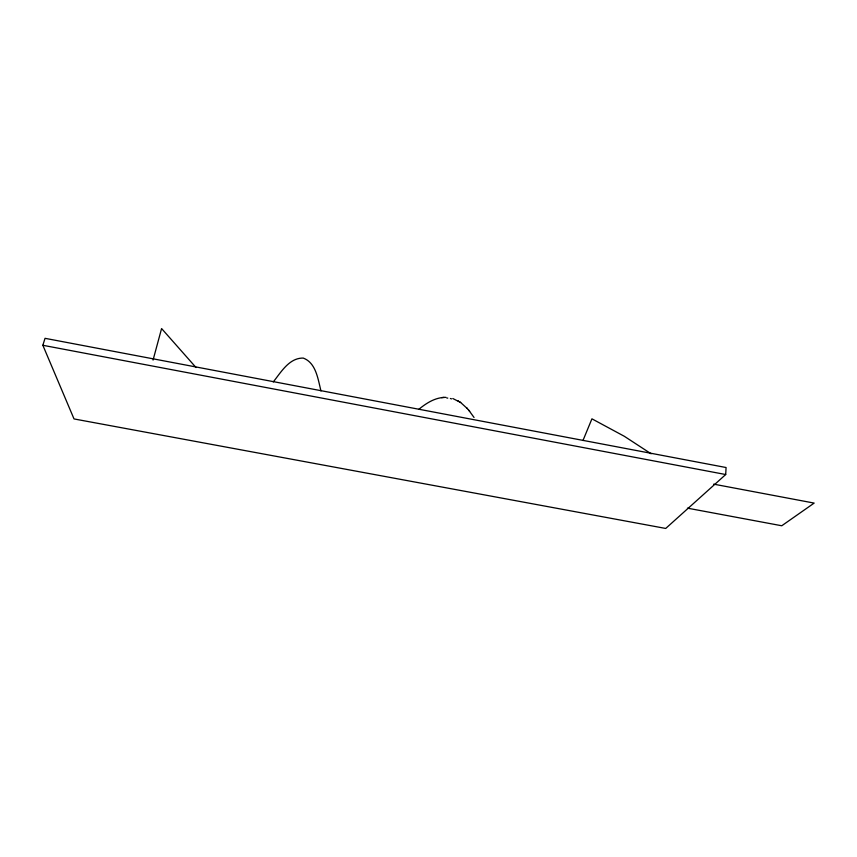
<?xml version="1.0" encoding="UTF-8"?>
<svg xmlns="http://www.w3.org/2000/svg" width="857" height="857" viewBox="0 0 857 857"><rect width="100%" height="100%" fill="white"/><g stroke="black" fill="none" stroke-linecap="round" stroke-linejoin="round"><path stroke-width="1.29" d="M725.708 474.532L726.072 467.526L45.035 338.322L42.85 345.285L74.023 418.934L665.718 528.448L725.708 474.532L42.85 345.285M153.06 360.069L161.587 328.552L196.039 367.535M582.974 440.519L591.93 418.827L624.303 436.277L651.138 453.792M273.287 381.911C280.978 372.249 289.238 357.798 303.249 358.076C316.169 362.886 317.947 379.319 320.989 390.953M418.934 409.228C425.779 403.626 433.696 398.43 442.705 397.519M443.251 397.477L445.994 397.348M441.591 397.627L444.13 397.391M687.453 508.158L781.766 525.759L814.15 503.091L713.688 484.151M452.817 398.516L460.659 402.511L467.419 408.671M457.863 400.733L458.666 401.247M459.684 401.89L460.659 402.511M468.79 410.267L474.05 417.477M466.647 407.782L469.668 411.274M446.861 398.087A4.606 1.875 8.9 0 1 447.793 398.077M450.375 398.484A4.606 1.875 8.9 0 1 451.51 398.901"/></g></svg>
